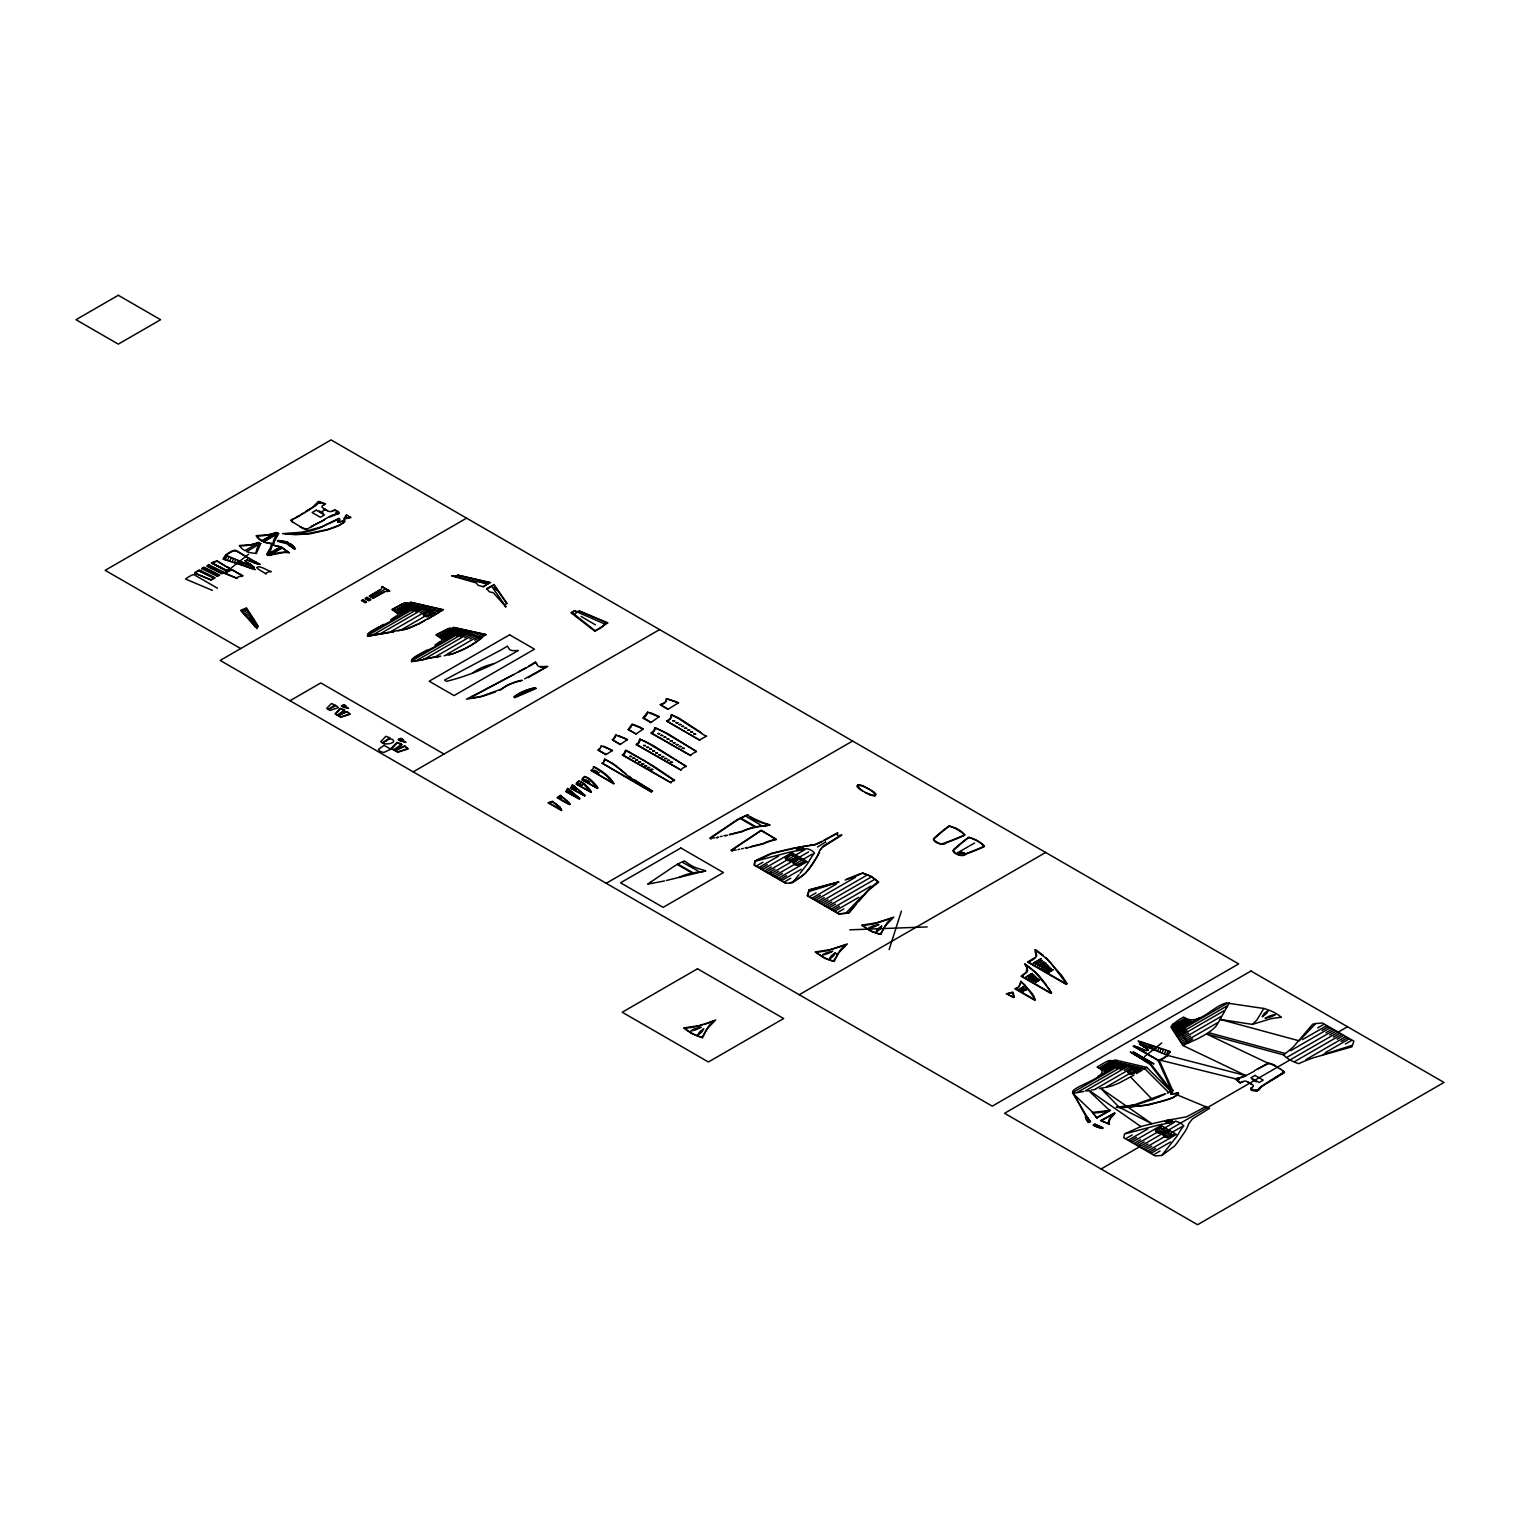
<?xml version="1.0" encoding="UTF-8"?>
<svg xmlns="http://www.w3.org/2000/svg" width="1520" height="1520" viewBox="0 0 1520 1520"><rect width="100%" height="100%" fill="white"/><g stroke="black" fill="none" stroke-linecap="round" stroke-linejoin="round"><path stroke-width="1.5" d="M493.848 588.677L494.798 588.05L496.09 589.722M962.768 852.853L964.079 852.872L962.787 852.454M1088.814 1122.33A23.712 13.68 0 0 1 1086.021 1116.554L1072.626 1091.74C1074.849 1084.957 1116.136 1075.438 1097.003 1067.059L1105.591 1062.062A18.62 10.754 0 0 1 1108.612 1060.865L1110.398 1060.561A5.32 3.059 0 0 0 1115.319 1059.991L1146.802 1067.363L1170.913 1091.436L1149.975 1064.323L1130.272 1051.992L1150.792 1063.848L1171.825 1091.018L1172.794 1090.619L1171.027 1094.153L1177.183 1093.146L1177.183 1094.894L1209.559 1108.327L1192.364 1118.967L1188.716 1123.698M482.923 582.54L483.816 581.989M1109.22 1121.475L1109.201 1121.608A17.233 9.956 0 0 0 1109.429 1124.002L1100.537 1120.639L1115.129 1113.096L1110.417 1118.492M483.36 581.78L481.042 580.963M760.646 824.999L746.966 816.981M1109.258 1121.247L1110.208 1118.891M593.237 766.764C599.754 768.664 611.971 778.183 613.643 783.807L590.919 770.298M654.455 729.277L654.493 729.125A14.839 8.569 0 0 0 654.607 727.738L667.47 733.495L695.818 751.051M1263.88 1008.406L1256.983 1019.844A97.47 56.278 0 0 1 1252.347 1024.385L1220.161 1019.426L1216.076 1026.152A64.258 37.088 0 0 1 1204.904 1034.797L1200.743 1037.134A87.78 50.692 0 0 1 1197.114 1039.034L1182.788 1045.456L1170.894 1026.931A11.799 6.802 0 0 0 1172.319 1024.632L1178.836 1019.863A146.072 84.341 0 0 1 1183.586 1017.051C1198.33 1027.254 1212.523 1006.031 1226.336 1002.953L1263.861 1008.482A42.902 24.776 0 0 1 1280.505 1016.614L1281.436 1017.336A53.922 31.122 0 0 0 1270.53 1018.837L1252.347 1024.385M801.382 847.305L803.111 848.882L797.202 850.117M837.463 833.663L837.786 832.656L823.783 840.313M889.143 949.601L901.398 911.107M654.398 729.467L654.075 730.227A10.545 6.08 0 0 1 653.6 730.949L650.826 733.058L690.574 755.516L651.662 733.058A11.115 6.422 0 0 0 654.911 729.676L655.196 727.719L662.796 731.405L696.521 751.488M225.378 559.816L226.727 555.997M227.525 560.481L228.798 556.852M229.9 561.222L231.154 557.707M232.275 561.982L233.453 558.638M234.517 562.704L235.657 559.531M236.778 563.426L237.842 560.424M238.488 563.996L239.514 561.127M240.217 564.566L241.186 561.83M238.45 552.406L235.524 550.183L232.75 550.696A45.714 26.391 0 0 0 225.568 555.104L223.022 559.151L241.528 565.003L242.535 562.419M243.01 565.516L243.903 563.008M244.758 566.105L245.575 563.749M246.487 566.713L247.285 564.49M248.235 567.321L248.957 565.25M249.964 567.948L250.648 566.029M255.189 569.696L251.788 568.632L252.32 566.789M1139.734 1041.865L1138.119 1040.934M1140.988 1043.822L1141.615 1042.036M1142.66 1044.601L1143.344 1042.682M1144.351 1045.38L1145.073 1043.309M1146.023 1046.14L1146.821 1043.917M1147.714 1046.881L1148.55 1044.525M1149.405 1047.622L1150.298 1045.114M1150.754 1048.211L1151.685 1045.589M1152.122 1048.8L1153.091 1046.064M1153.794 1049.503L1154.82 1046.634M1155.466 1050.206L1156.53 1047.204M1157.651 1051.099L1158.772 1047.926M1159.836 1051.992L1161.033 1048.648M1162.154 1052.923L1163.408 1049.408M1164.51 1053.759L1165.783 1050.149M1166.581 1054.633L1167.93 1050.814M819.28 851.39L818.444 853.575A81.643 47.139 0 0 1 815.67 858.895L812.155 864.063M1188.564 1124.154L1187.728 1126.339A81.643 47.139 0 0 1 1184.954 1131.659L1177.62 1142.204A182.267 105.222 0 0 1 1174.599 1146.023L1161.945 1155.447L1155.162 1155.922L1123.736 1137.777L1124.572 1133.863L1140.874 1126.567A182.267 105.222 0 0 1 1147.505 1124.819L1165.764 1120.582A81.643 47.139 0 0 1 1174.96 1118.967L1186.626 1116.782L1206.177 1106.37M962.54 852.948L960.944 852.834L961.837 852.131M819.527 850.706L823.08 846.203L840.275 835.563L837.52 835.316L836.893 833.606L824.562 840.351M819.565 852.264L812.782 864.082M494.209 587.176L494.551 587.841M820.268 850.307L820.705 849.319M1036.013 955.833L1034.816 949.696L1036.697 950.437M495.577 588.696L496.66 589.741L495.71 588.924M256.842 549.385L257.298 548.283A30.894 17.841 0 0 1 260.737 543.438L256.405 553.451A23.712 13.68 0 0 1 246.525 551.608L260.718 543.419M472.72 673.018L472.72 673.018A44.973 25.973 0 0 1 493.278 663.955L493.335 664.164M500.973 689.339L500.973 689.339A44.973 25.973 0 0 1 521.531 680.276M522.386 680.333L521.835 680.58A44.384 25.631 0 0 0 501.315 689.491L500.023 690.061M691.391 865.697A34.086 19.684 0 0 0 699.143 868.832L703.855 870.257A59.869 34.561 0 0 1 705.774 870.884L666.444 880.479M703.019 871.625L703.019 871.625A45.049 26.011 0 0 0 679.06 877.363M1019.825 984.808L1020.832 981.103L1024.271 984.542M1285.236 1053.474L1208.457 1032.612M1171.027 1094.153L1172.794 1090.144M344.888 710.353L340.309 708.396L334.989 713.887L337.782 715.407M402.021 744.496L396.986 742.349L391.115 748.391L394.212 750.063M1221.377 1017.07L1220.978 1017.849M1221.643 1016.557L1225.5 1009.584M1220.712 1018.381L1220.161 1019.407L1299.239 1040.839L1315.161 1024.157M1226.07 1008.539L1226.64 1007.513M1225.937 1008.805L1229.243 1002.877M809.723 860.13L808.716 861.84A95.095 54.91 0 0 1 807.5 863.683L800.147 873.24M810.141 859.37L810.54 858.686A85.69 49.476 0 0 1 814.492 853.043A13.262 7.657 0 0 0 806.55 848.616A85.69 49.476 0 0 1 796.841 850.782L791.141 851.865A95.095 54.91 0 0 0 788.196 852.53L756.447 860.89M1224.474 1011.389L1223.904 1012.415M817.494 847.001L825.512 842.137M825.303 842.023L825.721 842.27M337.649 522.139C337.288 516.002 342.038 518.491 338.58 521.607L337.649 522.139L343.577 521.018L343.539 522.728A59.679 34.447 0 0 1 327.769 529.397L306.907 533.805L285.475 533.881M317.642 503.633L318.839 501.904L324.577 503.937L322.05 506.255A4.256 2.451 0 0 0 322.088 507.414L327.427 510.606M223.554 559.265L226.043 555.294A45.144 26.068 0 0 1 233.111 550.943L236.132 551.019M1150.184 1055.45L1157.784 1060.447L1160.558 1059.934A45.714 26.391 0 0 0 1167.74 1055.526L1170.286 1051.479L1167.265 1055.336A45.144 26.068 0 0 1 1160.197 1059.687L1157.955 1060.067L1152.521 1056.837M584.649 776.511L582.54 779.798L597.493 788.424M318.06 503.12L320.283 502.93L318.44 502.512M1257.439 1090.429L1255.615 1089.992L1258.009 1089.65L1257.021 1091.037L1250.789 1088.7L1253.297 1086.382A4.256 2.451 0 0 0 1253.259 1085.242L1246.153 1081.138A4.256 2.451 0 0 0 1244.177 1081.119L1240.149 1082.563L1236.083 1078.953L1159.095 1059.877L1172.756 1090.581L1170.742 1091.094M809.077 889.789L807.234 895.717L838.869 913.976L849.148 912.912L855.95 904.647M346.921 515.242L344.641 518.586L350.455 517.275M812.326 864.728C804.783 875.33 799.862 878.503 789.811 883.044M811.737 864.69L808.336 869.44A182.267 105.222 0 0 1 805.315 873.259L792.661 882.683L785.783 883.329L754.148 865.07L754.87 860.7M485.83 583.148L486.913 582.768M1257.439 1090.41L1258.693 1088.833M599.583 748.372L597.835 750.101L605.777 754.699L612.56 750.443L603.516 746.206M877.914 881.942L874.247 884.735A124.374 71.82 0 0 0 867.54 890.625L848.711 912.646L845.747 913.33L838.964 913.805L807.538 895.66L809.533 890.036L838.964 882.056M880.327 928.587L881.866 925.908L878.37 928.473A15.77 9.101 0 0 0 876.147 931.836A16.321 9.424 0 0 0 880.289 928.568M487.312 582.787L487.236 582.863A9.671 5.586 0 0 0 486.248 583.091M821.256 848.483L821.674 848.008A15.846 9.139 0 0 1 822.092 847.59L841.909 835.05L840.123 835.24M317.68 503.652L316.464 504.963A17.138 9.899 0 0 1 314.811 506.293L313.025 507.395M799.064 874.589L793.003 881.999M858.61 901.417L868.585 890.264L878.769 882.075L871.245 876.318L862.049 872.879M1162.287 1154.763L1176.784 1136.447A95.095 54.91 0 0 0 1177.924 1134.737L1179.805 1131.45A85.69 49.476 0 0 1 1183.776 1125.807M769.253 872.822L771.381 872.898M1138.537 1145.586L1140.665 1145.662M293.208 519.194L291.517 520.41A14.193 8.189 0 0 0 294.006 522.823L294.709 523.279M846.279 912.684L862.22 895.983M1258.655 1088.814L1259.472 1087.959A22.686 13.091 0 0 1 1261.429 1086.23L1270.929 1080.283M237.158 578.379L224.01 573.154L231.116 569.031L233.187 570.703M1260.042 1088.073C1259.681 1092.861 1246.59 1090.809 1251.815 1087.484M381.862 586.492L389.728 591.033A5.054 2.926 0 0 1 388.531 591.299L386.897 591.508M574.56 614.517L577.144 611.99L604.713 623.96A20.881 12.046 0 0 1 599.83 628.482L595.061 630.762L574.56 614.517A25.042 14.459 0 0 0 571.691 612.693L574.446 611.078A5.32 3.059 0 0 0 579.462 611.211M1260.289 1087.826L1263.785 1085.223M612.37 739.784L620.027 744.591L627.589 739.537L618.317 735.49M960.336 852.492L961.362 852.283M1034.379 957.942L1027.539 962.046L1065.976 984.238L1067.135 983.763L1065.14 980.647M628.691 728.783L632.168 724.09M323.551 505.172L325.508 503.88L318.478 501.372L312.797 507.053M338.048 715.198L341.373 713.013M394.497 749.835L401.166 745.389A10.26 5.928 0 0 0 401.508 745.104M344.109 711.151L341.506 712.918M231.534 567.701L248.691 554.135M1144.617 1056.495L1161.774 1042.929M379.43 589.969L369.246 596.049L373.16 598.31L383.743 592.401M486.172 634.828L453.492 627.323M396.131 616.056L390.64 619.837M440.211 641.402L434.929 645.088M666.767 708.776L667.793 709.365L678.68 702.753M481.745 638.229L471.542 645.278M1283.526 1054.88L1287.193 1052.106A124.374 71.82 0 0 0 1293.919 1046.216L1312.729 1024.176L1315.712 1023.511L1322.476 1023.036L1353.902 1041.181L1351.907 1046.805L1313.755 1057.673A124.374 71.82 0 0 0 1303.533 1061.53L1298.745 1063.658A37.202 21.47 0 0 1 1283.507 1054.899L1206.405 1033.923L1268.668 1063.487A14.193 8.189 0 0 1 1272.867 1064.912L1273.76 1065.387M278.008 533.52L263.72 541.671A23.712 13.68 0 0 0 273.6 543.514M483.341 582.065L485.716 582.065M1088.833 1122.33L1089.916 1121.532L1072.892 1093.336L1093.165 1112.811L1096.471 1117.751L1109.562 1110.341L1088.662 1090.619M262.086 540.721L276.279 532.532A30.894 17.841 0 0 1 268.147 534.888L267.52 535.002M643.226 729.03L631.997 724.413A17.898 10.336 0 0 1 628.501 729.619L636.006 733.97L643.226 729.03L640.984 728.023M647.805 711.93L642.846 718.048L650.807 722.627L659.338 716.585L650.389 712.69M627.95 729.372L636.006 733.97M427.652 611.857L423.814 614.593L424.802 615.809L426.911 616.398L431.661 614.175M713.697 835.468L738.378 818.957L748.22 815.024M713.488 835.62L709.764 838.147L711.265 839.021M714.077 835.734L736.421 820.667A71.934 41.534 0 0 1 747.308 814.891L751.374 817.76A61.94 35.758 0 0 0 752.875 818.729L754.376 819.622A34.086 19.684 0 0 0 762.052 822.814L766.745 824.239A59.869 34.561 0 0 1 768.664 824.866L765.852 825.55A45.049 26.011 0 0 0 741.95 831.345L729.334 834.461M651.187 881.752L673.531 866.666A71.934 41.534 0 0 1 684.418 860.909L688.484 863.778A61.94 35.758 0 0 0 689.985 864.747L691.486 865.64M735.205 847.932L760.228 831.231A65.303 37.696 0 0 1 761.235 830.642L776.131 839.23A45.049 26.011 0 0 0 763.097 843.562L750.481 846.659M791.73 854.563L786.543 858.268L787.664 859.655L790.039 860.301L796.461 857.299M799.235 858.914L794.048 862.619L795.169 863.987L797.544 864.633L803.966 861.631M1131.982 1069.396L1128.163 1072.132L1129.151 1073.348L1131.26 1073.918L1136.01 1071.714M1160.558 1128.011L1156.72 1130.747L1157.708 1131.963L1159.836 1132.552L1164.567 1130.329M1168.063 1132.343L1164.225 1135.079L1165.232 1136.295L1167.341 1136.884L1172.072 1134.661M713.754 835.962L711.873 837.273A62.871 36.29 0 0 1 710.562 838.128L715.008 837.824M650.864 881.961L648.983 883.291A62.871 36.29 0 0 1 647.672 884.146L664.658 880.916M734.901 848.16L733.02 849.471A62.871 36.29 0 0 1 731.709 850.345L736.155 850.022M958.417 853.214L960.507 853.1M798.722 848.483L798.741 848.464A2.28 1.311 0 0 1 799.558 848.103L799.653 848.103M1167.987 1121.247L1168.025 1121.228A2.28 1.311 0 0 1 1168.842 1120.867M507.11 603.592L494.057 584.573L486.647 588.715L489.497 591.869L493.335 592.743L505.913 606.917M1284.324 1072.645L1275.907 1077.756M1284.533 1072.512L1284.533 1072.512A12.787 7.391 0 0 0 1284.172 1071.828L1283.07 1070.612M683.107 862.676L697.946 870.884M1281.55 1073.823L1283.849 1072.246A14.193 8.189 0 0 0 1281.36 1069.814L1281.056 1069.13M1273.741 1078.535L1283.07 1072.816M535.211 662.169L537.149 664.354M1049.332 967.803L1049.389 967.784A2.926 1.691 0 0 0 1049.959 967.309A2.926 1.691 0 0 0 1049.085 967.613L1049.085 967.594M1032.84 979.754L1036.013 977.93A2.926 1.691 0 0 0 1036.583 977.455M1020.11 989.102L1022.998 987.411A2.926 1.691 0 0 0 1023.549 986.936M535.097 662.245L528.523 666.235M202.122 568.765L204.345 567.891L218.519 575.358L217.075 576.194L201.685 568.556L203.889 567.226L219.773 575.111L217.075 576.194M1048.952 968.069L1046.292 969.589M1034.512 962.35L1034.284 962.502A5.263 3.04 0 0 0 1033.277 963.3A5.263 3.04 0 0 0 1034.645 962.806L1035.348 962.464M1034.835 962.16L1039.509 959.481M1039.756 959.899L1040.212 959.614A5.263 3.04 0 0 0 1041.143 958.854M1040.06 959.709L1034.835 962.73M1125.864 1107.187L1148.436 1105.021L1172.338 1098.048A43.263 24.985 0 0 0 1173.041 1097.706L1178.722 1093.564L1171.882 1093.659M1047.736 966.359L1043.917 968.563M1044.202 968.392L1044.031 968.487A3.724 2.147 0 0 0 1043.29 969.057A3.724 2.147 0 0 0 1044.221 968.715L1047.603 966.796M1047.717 966.739L1048.021 966.53A3.724 2.147 0 0 0 1048.667 966.017A3.724 2.147 0 0 0 1047.736 966.359M1030.541 978.69L1030.598 978.671A3.724 2.147 0 0 0 1029.895 979.203M1030.807 978.519L1034.341 976.505A3.724 2.147 0 0 1 1035.234 976.125A3.724 2.147 0 0 1 1034.645 976.676L1034.645 976.676M1281.189 1073.994L1275.622 1077.452M305.995 511.271L307.781 510.112M310.555 508.934L304.798 512.525M1034.018 977.075L1030.845 978.88A3.724 2.147 0 0 1 1029.952 979.241M307.724 510.663L308.807 509.466M1044.981 963.889L1045.114 963.813A4.598 2.66 0 0 0 1045.893 963.205M1026.114 976.961A4.845 2.793 0 0 1 1026.893 976.372L1031.054 973.94M1031.605 974.035L1031.738 973.94A4.598 2.66 0 0 0 1032.517 973.351A4.598 2.66 0 0 0 1031.415 973.769L1031.111 973.902M1042.264 967.442L1042.207 967.48A4.332 2.489 0 0 0 1041.504 968.031M1042.321 967.404L1046.33 965.105A4.389 2.527 0 0 1 1047.28 964.706A4.389 2.527 0 0 1 1046.615 965.276L1043.214 967.29M1028.831 977.626L1028.945 977.55A4.332 2.489 0 0 0 1028.109 978.177A4.332 2.489 0 0 0 1029.116 977.797L1029.325 977.702M1029.059 977.474L1032.365 975.555M1032.954 975.251L1032.878 975.289A4.389 2.527 0 0 1 1033.885 974.852A4.389 2.527 0 0 1 1033.239 975.422L1032.726 975.764M1038.654 964.953L1038.445 965.086A5.13 2.964 0 0 0 1037.571 965.751A5.13 2.964 0 0 0 1038.711 965.314M1043.233 962.73L1039.015 965.162M1033.182 975.46L1029.819 977.436M1049.199 971.869L1049.37 971.755A3.306 1.919 0 0 0 1048.705 972.249A3.306 1.919 0 0 0 1049.37 971.964L1052.467 970.216A3.192 1.843 0 0 0 1052.999 969.798M308.864 509.941L311.41 507.87M305.425 512.164L303.62 513.266M1041.048 961.476L1041.599 961.134A4.959 2.869 0 0 0 1042.378 960.507A4.959 2.869 0 0 0 1041.295 960.944L1041.276 960.944M1038.977 964.744L1043.1 962.407A5.13 2.964 0 0 1 1044.183 961.932A5.13 2.964 0 0 1 1043.423 962.597L1042.777 963.015M1031.035 974.396L1027.71 976.296M1037.552 979.127L1037.59 979.089A3.42 1.976 0 0 0 1038.122 978.69A3.42 1.976 0 0 0 1037.4 978.975L1037.4 978.975M1024.176 988.57L1024.575 988.57A3.42 1.976 0 0 0 1025.107 988.171A3.42 1.976 0 0 0 1024.385 988.456L1024.385 988.456M1264.184 1084.957L1273.665 1079.105M1041.314 961.305L1036.925 963.851M1044.411 964.25L1040.592 966.416A4.845 2.793 0 0 1 1039.547 966.853A4.845 2.793 0 0 1 1040.288 966.226L1044.563 963.718M1047.451 970.748L1047.413 970.786A3.705 2.147 0 0 0 1046.881 971.185A3.705 2.147 0 0 0 1047.584 970.881L1050.985 968.943A3.42 1.976 0 0 0 1051.517 968.544A3.42 1.976 0 0 0 1050.795 968.829L1050.605 969.171M1036.032 981.882L1035.823 982.015A3.306 1.919 0 0 0 1035.329 982.376A3.306 1.919 0 0 0 1035.994 982.11L1037.818 980.799L1036.374 981.92M1038.692 980.324L1039.091 980.343A3.192 1.843 0 0 0 1039.604 979.944A3.192 1.843 0 0 0 1038.882 980.229L1037.951 980.723M1023.264 991.192L1026.076 989.843A3.192 1.843 0 0 0 1026.589 989.425M1052.201 970.368L1052.334 970.292A3.192 1.843 0 0 1 1052.942 969.779M1039.034 980.381L1037.875 981.084M1025.981 989.881L1025.848 989.71A3.192 1.843 0 0 1 1026.551 989.406M1047.926 970.463L1050.472 969M1034.417 980.932L1034.17 980.837A3.705 2.147 0 0 0 1033.486 981.331A3.705 2.147 0 0 0 1034.208 981.027L1035.177 980.533M1034.36 980.723L1036.298 979.564M1037.172 979.355L1035.462 980.362M1021.345 990.204L1022.789 989.653M1021.478 990.109L1022.998 989.216M383.477 624.397L367.707 634.068L367.498 636.329L369.436 636.006M427.044 650.085L411.711 659.471L411.502 661.77L425.562 659.148M1024.024 988.912L1023.036 989.52M303.031 513.133L299.725 515.641M310.498 508.896L311.068 508.592A83.486 48.203 0 0 1 312.588 507.699L313.063 507.433M197.999 570.627L197.942 570.665A45.733 26.41 0 0 0 194.522 573.021L211.071 580.146L215.175 577.771L199.291 569.867L198.417 570.855A45.163 26.068 0 0 0 194.978 573.23L211.014 579.709L213.921 578.018L198.455 570.836M303.031 513.627L301.853 514.33M1270.891 1080.264L1272.107 1079.561M439.945 611.325L442.453 609.824L410.932 602.433A5.32 3.059 0 0 1 406.03 603.06L404.282 603.364A18.62 10.754 0 0 0 401.261 604.561M440.496 611.477L443.479 609.71L410.552 602.167M451.953 575.681L452.048 576.004A4.066 2.337 0 0 1 453.093 575.852A5.32 3.059 0 0 0 458.014 575.282L489.516 582.673L487.008 584.155M487.616 584.269L490.523 582.54L457.615 575.016M1272.069 1079.542L1273.855 1078.516M1143.496 1069.32L1146.802 1067.363M439.698 611.952L418.171 624.283M439.432 612.104L427.196 619.4M486.21 584.63L482.942 586.587M486.628 584.858L483.36 586.834L477.888 585.162L476.387 582.958L452.048 576.004M1142.318 1070.042L1136.39 1073.576M1273.741 1079.067L1274.824 1078.402M469.851 646.285L470.82 645.715M1134.015 1075.001L1119.48 1082.829A78.261 45.182 0 0 1 1117.219 1083.817L1112.032 1085.831A20.558 11.875 0 0 1 1110.018 1086.401L1105.249 1087.427M468.749 646.95L452.466 654.037M293.683 518.643L290.757 520.182A12.768 7.372 0 0 0 291.175 520.828L292.315 522.082M293.436 519.308L295.526 517.56M300.675 515.033L298.794 516.135M295.051 518.358L298.585 515.774M296.533 517.503L299.136 515.983M208.924 564.832L207.48 566.105L221.616 573.116L224.295 572.489L222.072 573.781L206.929 566.257L208.525 564.585L223.896 572.261M227.069 567.169L216.942 561.184L211.964 563.027L226.138 570.513L229.881 568.803M401.242 604.542L392.654 609.52C411.787 617.918 370.5 627.437 368.277 634.201L368.125 635.892L370.595 635.816M320.359 512.506L325.451 509.561M226.043 555.294L254.22 567.112M236.683 578.189L224.884 573.116L231.8 569.905M241.604 611.42L246.373 608.665M242.763 612.636L247.285 610.033M244.036 614.023L248.425 611.477M245.29 615.41L249.489 612.997M246.487 616.721L250.458 614.441M247.665 618.051L251.427 615.866M248.558 619.077L252.149 616.987M249.451 620.084L252.871 618.108M256.937 628.672A11.799 6.802 0 0 1 258.305 626.354L246.468 607.848L240.616 610.375L250.135 620.863L253.46 619.039M250.895 621.775L254.011 619.951M251.769 622.82L254.714 621.129M252.643 623.884L255.417 622.269M253.498 624.948L256.101 623.447M254.353 626.012L256.766 624.625M255.189 627.095L257.431 625.803M250.135 620.863L256.614 627.836M466.583 518.149L220.172 660.421L992.256 1106.161L1238.667 963.908L331.056 439.907L105.184 570.323L240.711 648.565M363.052 600.115L366.13 601.882M367.365 597.607L365.731 598.557L368.809 600.343L370.443 599.393M367.27 599.45L368.904 598.5M371.621 596.942L385.567 588.886L389.424 590.748A7.486 4.313 0 0 1 387.524 591.071L387.296 591.451M394.801 610.394L406.714 603.516M396.055 611.23L408.804 603.877M397.29 612.085L410.723 604.333M398.487 612.959L412.623 604.789M399.589 613.871L414.542 605.245M393.775 618.792L416.442 605.72M369.056 634.638L418.361 606.176M412.3 610.926L420.109 606.67M373.407 634.619L421.42 606.917M415.701 611.743L423.605 607.335M381.026 633.308L425.182 607.81M420.033 612.788L427.918 608.38M391.153 631.465L430.065 608.988M425.068 614.004L432.877 609.748M430.065 612.788L431.737 611.819M402.344 629.242L435.252 610.242M429.97 615.182L437.874 610.774M425.296 620.046L417.696 624.511M289.997 700.72L320.796 682.936L443.992 754.072M438.824 635.797L451.25 628.615M440.078 636.633L454.784 628.14M441.313 637.488L456.836 628.52M442.51 638.362L458.869 628.919M443.612 639.293L460.902 629.299M437.798 644.214L462.897 629.717M413.06 660.041L464.911 630.116M456.741 636.082L466.507 630.439M417.658 659.908L468.103 630.781M460.294 636.823L470.041 631.199M425.505 658.445L471.998 631.598M464.721 637.811L474.487 632.168M435.708 656.564L476.976 632.738M469.832 638.97L479.598 633.346M446.386 654.626L482.106 634.011M474.734 640.167L484.5 634.524M413.193 771.856L659.604 629.584M666.463 698.725A10.925 6.308 0 0 1 660.421 704.672L667.755 708.871M651.206 722.399L643.587 717.839M601.217 745.864A14.668 8.474 0 0 1 598.633 750.082L606.176 754.452M579.405 798.855L565.801 791.73L567.644 788.272L579.937 798.703L567.91 788.899L566.466 791.635L579.196 798.988M584.725 795.758L570.437 788.234L572.356 784.681L585.238 795.606L573.496 785.688L571.083 788.139L584.516 795.872M591.09 792.11L576.08 784.168C580.089 771.78 602.87 806.778 583.68 784.073A37.221 21.489 0 0 0 578.74 780.957L576.745 784.073L590.881 792.243M597.702 788.31L581.875 779.893C585.599 766.973 609.33 802.541 590.71 780.539A44.023 25.403 0 0 0 584.668 776.511M706.686 736.136L700.397 739.423A8.303 4.788 0 0 0 699.751 740.183L666.52 720.917M680.998 770.013L636.006 744.515L638.818 742.235L639.673 738.891L653.733 745.807L686.299 766.403A12.236 7.068 0 0 0 680.884 769.994L636.842 744.534A9.386 5.415 0 0 0 639.122 742.71L640.243 739.423L645.506 741.665L686.299 766.403M634.334 779.836L652.65 791.122L651.168 791.958L601.901 763.021M627.019 750.69L653.847 766.289L674.671 780.368L673.265 780.843A4.541 2.622 0 0 0 670.985 782.705L622.212 755.003C625.252 754.262 624.435 748.809 626.829 750.595M606.214 883.291L852.625 741.019M756.694 865.811L762.945 862.201M759.259 867.293L778.506 856.178M761.064 868.319L767.296 864.709M762.907 869.383L791.863 852.663M765.016 870.599L771.248 867.008M766.859 871.663L804.821 849.737M768.721 872.746L774.953 869.136M770.602 873.829L808.583 851.903M772.483 874.912L778.715 871.321M774.364 875.995L812.345 854.069M776.207 877.059L782.439 873.468M778.316 878.275L807.272 861.555M780.159 879.339L786.391 875.748M781.945 880.384L801.192 869.269M784.51 881.866L790.761 878.256M809.78 896.458L816.031 892.848M812.345 897.94L836.19 884.184M814.15 898.966L820.382 895.375M815.993 900.03L855.437 877.249M818.102 901.246L824.334 897.655M819.945 902.31L866.837 875.235M821.807 903.393L828.039 899.802M823.688 904.476L870.58 877.401M825.569 905.559L831.801 901.968M827.45 906.642L874.342 879.567M829.293 907.706L835.525 904.115M831.402 908.922L870.846 886.16M833.245 909.986L839.477 906.395M835.031 911.031L858.857 897.275M837.596 912.513L843.847 908.903M957.619 852.796L974.624 842.992M799.235 994.726L1045.646 852.473M1013.764 997.367L1006.335 993.795L1012.852 992.256A74.974 43.282 0 0 1 1014.049 996.018L1014.353 997.329L1013.479 996.056A74.385 42.94 0 0 0 1012.301 992.332L1007.304 993.871L1013.555 997.481M1025.202 985.587C1028.166 989.748 1035.671 995.505 1034.607 1000.16L1014.866 988.76L1016.861 987.867M1046.292 985.568L1051.631 992.712L1050.472 993.187L1021.079 976.22L1026.114 972.363L1026.969 967.898A17.727 10.241 0 0 0 1026.608 966.891L1024.537 963.908L1037.02 973.522M1254.114 1071.277L1245.944 1075.647L1167.265 1055.336L1139.449 1043.784L1141.71 1045.114M1099.15 1067.914L1111.063 1061.036M1172.661 1025.468L1185.087 1018.286M1100.404 1068.75L1113.153 1061.397M1171.825 1027.501L1186.55 1019.008M1101.639 1069.605L1115.072 1061.853M1172.49 1028.679L1188.013 1019.711M1102.836 1070.479L1116.972 1062.328M1173.155 1029.857L1189.533 1020.395M1103.938 1071.41L1118.891 1062.784M1173.839 1031.016L1191.129 1021.041M1098.124 1076.331L1120.791 1063.24M1174.542 1032.175L1199.66 1017.678M1073.405 1092.158L1122.71 1063.696M1175.245 1033.353L1227.096 1003.409M1116.649 1068.446L1124.534 1064.057M1175.815 1034.265L1185.562 1028.622M1077.756 1092.158L1125.769 1064.437M1176.385 1035.196L1226.83 1006.069M1120.05 1069.282L1127.859 1065.007M1177.107 1036.317L1186.873 1030.674M1085.375 1090.828L1129.531 1065.349M1177.829 1037.438L1224.303 1010.591M1124.382 1070.308L1132.267 1065.919M1178.798 1038.863L1188.564 1033.239M1095.502 1088.985L1134.414 1066.527M1179.786 1040.307L1221.054 1016.481M1129.417 1071.524L1137.302 1067.135M1180.831 1041.827L1190.597 1036.184M1134.414 1070.308L1136.086 1069.339M1106.693 1086.762L1139.582 1067.762M1181.971 1043.271L1217.691 1022.656M1134.319 1072.721L1142.223 1068.313M1182.883 1044.639L1192.649 1039.015M1125.978 1138.575L1132.229 1134.965M1317.593 1027.938L1323.863 1024.328M1128.543 1140.057L1147.79 1128.942M1302.583 1039.566L1326.428 1025.81M1130.348 1141.083L1136.58 1137.473M1321.963 1030.446L1328.214 1026.836M1132.191 1142.147L1161.147 1125.427M1290.613 1050.681L1330.057 1027.9M1134.281 1143.363L1140.513 1139.772M1325.934 1032.726L1332.166 1029.116M1136.124 1144.427L1174.105 1122.501M1287.117 1057.255L1334.009 1030.18M1138.005 1145.51L1144.237 1141.919M1329.639 1034.873L1335.871 1031.263M1101.088 1168.994L1347.499 1026.741M1141.767 1147.676L1147.999 1144.085M1333.42 1037.039L1339.633 1033.448M1143.648 1148.759L1181.61 1126.833M1294.622 1061.606L1341.514 1034.531M1145.491 1149.823L1151.723 1146.232M1337.125 1039.186L1343.357 1035.595M1147.581 1151.039L1176.537 1134.319M1306.003 1059.573L1345.466 1036.811M1149.424 1152.103L1155.675 1148.512M1341.058 1041.466L1347.309 1037.875M1151.229 1153.148L1170.476 1142.033M1325.269 1052.657L1349.095 1038.901M1153.794 1154.63L1160.045 1151.02M1345.409 1043.993L1351.66 1040.383M311.98 526.167L324.634 519.707M311.22 526.604L324.463 519.802M336.661 513.855L333.431 514.767A17.138 9.899 0 0 0 331.132 515.717L328.738 517.028A83.486 48.203 0 0 1 327.18 517.902L323.57 519.802M312.74 526.205L306.679 529.169A14.193 8.189 0 0 1 302.499 527.725L301.093 527.459M329.251 517.199L338.789 513.418L335.198 510.074L331.189 511.537A4.256 2.451 0 0 1 329.213 511.518L325.052 509.808M1050.947 971.128L1052.258 970.083M581.115 616.436L595.365 624.815M491.682 586.397L493.848 585.162L506.654 603.364A5.32 3.059 0 0 0 505.571 606.195L491.682 586.397L487.046 588.962M1050.814 971.204L1049.75 971.774M307.382 529.435L307.154 529.568A12.768 7.372 0 0 1 305.957 529.359L303.848 528.732M525.92 667.698L518.472 671.859M1036.45 979.488L1035.31 980.438L1036.849 979.26M1257.249 1069.111L1268.288 1063.05A12.787 7.391 0 0 1 1269.409 1063.297L1271.556 1063.943M1254.532 1070.593L1268.668 1063.487M513.57 674.538L480.035 692.208M821.959 841.32L816.145 844.075A14.516 8.379 0 0 1 814.511 844.588L810.73 845.234M822.985 841.225L815.195 844.759L805.676 846.203A81.643 47.139 0 0 0 796.48 847.818L778.221 852.036A182.267 105.222 0 0 0 771.609 853.784L755.288 861.099L754.452 865.013L785.878 883.158M1040.364 961.419L1036.279 963.813A5.453 3.154 0 0 0 1035.424 964.478A5.453 3.154 0 0 0 1036.602 964.003L1036.773 963.927M340.936 714.305L345.534 711.987M340.784 714.381L338.542 715.483M1027.976 976.144L1027.273 976.524A4.845 2.793 0 0 1 1026.171 976.999M959.348 852.853L960.754 852.872L959.671 852.587M1044.715 963.642L1044.772 963.604A4.598 2.66 0 0 1 1045.817 963.167M959.234 852.72L960.773 852.701M1039.68 959.386L1039.775 959.348A5.263 3.04 0 0 1 1041.067 958.797M1048.857 967.708L1045.608 969.608A3.268 1.9 0 0 0 1045.038 970.083A3.268 1.9 0 0 0 1045.893 969.76L1045.95 969.741M1032.574 979.887L1032.517 979.925A3.268 1.9 0 0 1 1031.719 980.248A3.268 1.9 0 0 1 1032.251 979.754L1035.481 977.854M1019.559 989.368L1019.673 989.311A3.268 1.9 0 0 1 1018.704 989.729A3.268 1.9 0 0 1 1019.236 989.235L1022.466 987.335M479.256 692.607L466.45 699.181L481.612 696.616L495.387 691.98M1035.633 977.778L1035.69 977.74A2.926 1.691 0 0 1 1036.507 977.417M1022.618 987.259L1022.675 987.221A2.926 1.691 0 0 1 1023.492 986.898M1245.336 1075.514L1241.745 1077.053M1245.754 1075.514L1244.405 1076.407A22.686 13.091 0 0 1 1241.441 1077.547L1235.19 1078.782L1240.054 1083.095L1243.113 1081.689M328.548 523.355L337.345 519.232M327.465 523.906L319.542 527.858M344.128 712.633L338.466 715.92L340.841 716.851L349.524 714.039A30.438 17.575 0 0 0 349.182 713.697L347.111 711.854L344.717 712.785M327.104 524.533L336.205 520.182M387.334 591.109L386.745 591.185A12.977 7.486 0 0 0 382.603 592.553L373.16 597.835L370.082 596.049L379.278 590.634A12.977 7.486 0 0 0 381.786 588.24L381.748 587.765A7.486 4.313 0 0 1 382.299 586.644L385.567 588.886M326.401 524.438L325.66 525.236M403.408 741.456L404.13 741.114A9.12 5.263 0 0 1 405.973 742.406L402.971 741.684M346.218 707.541L346.807 707.275A8.284 4.788 0 0 1 348.479 708.453L345.743 707.788M417.335 624.264L415.91 625.366M416.898 624.473L411.236 627.38M528.276 677.597L547.77 666.368L541.291 666.634M325.204 525.483L324.14 525.939M1171.958 1090.999L1170.267 1091.74M524.628 678.87L546.345 666.881L541.063 666.957A6.213 3.591 0 0 1 538.992 666.425A5.472 3.154 0 0 1 537.7 665.703L535.648 662.378L534.052 663.404A128.383 74.119 0 0 1 529.91 665.912L472.853 696.35L474.696 697.642L481.764 696.217L500.745 689.339M1170.723 1091.569L1168.614 1092.5L1144.693 1068.617L1110.398 1060.561M1168.652 1092.538L1167.36 1093.07M250.021 544.977L259.065 542.469L244.891 550.658A23.712 13.68 0 0 1 239.476 545.547L249.546 544.711M535.781 688.56L514.634 697.775L513.931 696.844A45.562 26.296 0 0 1 534.888 687.724L536.237 688.37M1165.65 1093.887L1163.617 1094.761M862.714 873.183L857.888 875.292A124.374 71.82 0 0 1 847.685 879.168L845.044 880.061M1164.263 1094.058L1134.832 1104.66A55.347 31.958 0 0 1 1131.013 1105.42L1116.25 1107.244L1119.518 1107.586M1162.667 1095.236L1159.095 1096.756M859.864 873.848L846.697 879.111M395.39 750.291L403.028 746.472A10.26 5.928 0 0 1 403.522 746.263M336.167 520.163L337.117 519.327M320.321 527.611L323.152 526.414M449.73 628.14L435.898 634.923L442.073 639.198M446.614 629.299L441.579 632.187A146.072 84.341 0 0 0 436.677 634.942C455.791 643.321 414.523 652.84 412.281 659.623L412.129 661.295L417.487 660.288M1159.133 1096.775L1153.072 1099.245M447.241 629.451L449.844 628.463A11.799 6.802 0 0 0 453.853 627.646L485.906 634.467L474.772 642.732A87.78 50.692 0 0 1 471.466 644.841L467.438 647.235A64.258 37.088 0 0 1 452.77 653.657L449.122 654.778M1153.11 1099.283L1136.143 1104.869L1119.195 1107.263L1100.765 1088.339L1151.913 1123.736L1119.195 1107.263L1120.848 1107.605M319.884 527.326L302.195 532.19L282.549 533.634L295.64 534.698L310.118 533.748M410.552 627.646L407.379 628.767M838.394 882.227L809.476 891.442M1323.046 1054.595L1351.983 1045.399M710.505 1021.934L715.711 1019.92L706.667 1029.325L702.525 1037.894L691.904 1033.695L683.563 1027.938L697.699 1025.848M710.258 1022.029L699.029 1025.905M604.257 623.751L606.841 622.839L579.443 611.192M756.352 860.187L771.02 853.442L789.165 849.11M338.162 715.635L340.803 717.25L350.322 714.172L346.94 711.531M394.915 750.481L397.822 752.267L408.291 748.866L404.567 745.978M1241.099 1077.281L1237.641 1078.231M704.387 1024.404L713.64 1021.136A97.356 56.202 0 0 0 708.947 1025.753L702.05 1037.381A46.911 27.094 0 0 1 684.608 1028.185M332.291 510.948C334.913 508.421 342.513 513.19 337.364 514.064M660.516 704.805L663.955 703.399A9.557 5.529 0 0 0 666.045 701.537L666.786 698.649L678.319 703.019M404.092 603.041L391.875 609.501L398.05 613.795M703 1024.442L695.457 1026.703A53.922 31.122 0 0 1 684.551 1028.204M327.028 529.986L338.941 525.673L345.078 521.398L338.58 521.607M326.173 530.214L310.46 533.691M660.269 704.501L663.024 706.61M579.196 610.888L607.886 622.858L594.909 631.218L570.874 612.693L574.75 610.774M1125.731 1133.654L1157.48 1125.294A95.095 54.91 0 0 1 1160.425 1124.629L1166.125 1123.546A85.69 49.476 0 0 0 1175.91 1121.266M809.286 889.732L838.147 881.942M240.692 576.536L243.067 575.795L241.927 575.168M729.562 834.765L742.33 831.611A44.46 25.669 0 0 1 765.909 825.892L770.184 824.999A46.265 26.714 0 0 0 768.303 824.353L764.028 823.042M750.709 846.982L763.458 843.809A44.46 25.669 0 0 1 776.34 839.534L761.254 830.167L730.892 850.345L732.393 851.219M749.873 847.172L748.885 847.419M727.472 835.278L726.427 835.525M748.619 847.476L747.574 847.742M725.762 835.316L723.976 835.753M726.294 835.563L725.173 835.829M746.909 847.533L745.123 847.951M747.422 847.761L746.301 848.046M1237.166 1078.725L1239.275 1079.447L1236.083 1078.953M404.757 746.32L395.238 750.785L397.841 751.83L407.417 748.733A33.497 19.342 0 0 0 407.037 748.353L404.871 746.111M404.187 629.584L406.258 629.09A21.28 12.293 0 0 0 406.828 628.938M722.19 836.171L720.404 836.589M743.337 848.388L741.551 848.806M405.194 629.356L405.669 628.881A20.558 11.875 0 0 0 407.683 628.292L412.87 626.278A78.261 45.182 0 0 0 415.131 625.29M451.839 653.828L448.856 654.835M790.761 848.73L808.089 845.557M718.618 837.007L716.813 837.425M739.746 849.205L737.96 849.623M717.82 837.558L716.68 837.805M404.624 629.128L404.035 629.603M403.541 629.717L400.368 630.021M403.028 629.47L392.901 631.503M796.138 848.407L802.142 847.153L802.56 848.996M1165.422 1121.171L1171.426 1119.917L1172.547 1121.703L1166.486 1122.881M399.722 630.515L397.993 630.857M448.229 654.626L444.106 655.785M1104.185 1087.655L1099.397 1088.605M250.325 544.92L250.952 544.806A30.894 17.841 0 0 0 259.027 542.45M392.369 631.598L393.68 631.693M393.395 631.75L391.837 631.693M267.216 535.059L277.153 532.57L261.668 540.949A24.282 14.022 0 0 1 256.12 535.724L266.532 534.831M392.521 631.921L390.754 631.902M391.951 632.035L388.075 632.396M426.436 658.635L434.036 657.21M426.607 658.958L423.757 659.129M249.85 544.654L249.09 545.148A20.824 12.027 0 0 1 239.457 545.699M425.087 658.882L434.929 657.058M1095.635 1089.327L1091.341 1090.125M266.703 534.793L266.285 535.23A20.824 12.027 0 0 1 256.652 535.781M389.766 632.434L386.46 632.7M417.601 660.63L424.042 659.433M388.474 632.681L385.928 632.795M386.726 633.004L384.845 632.985M385.871 633.156L383.762 633.175M384.997 633.308L381.615 633.555M384.123 633.46L379.468 633.935M1087.579 1090.809L1086.496 1090.999M382.09 633.821L377.302 634.315M440.781 656.051L439.774 656.583M379.772 634.239L374.604 634.79M434.435 657.495L435.385 656.982M1083.817 1091.474L1072.474 1093.412M377.454 634.638L373.521 634.961M435.138 657.381L438.976 656.355M375.193 635.037L371.906 635.246M435.651 657.286L438.444 656.811M373.502 635.322L370.823 635.436M372.343 635.512L369.189 635.702M270.921 571.767L263.815 568.347A17.632 10.184 0 0 0 258.723 566.713L256.975 567.53M808.773 845.462L810.388 845.272M959.158 853.176L961.001 853.157M1127.194 1107.13L1144.18 1105.42L1161.394 1101.544A52.402 30.248 0 0 0 1177.449 1095.027M849.832 929.822L927.181 926.915M1126.225 1107.51L1124.515 1107.225M1124.876 1107.548L1123.185 1107.244M1123.546 1107.586L1121.855 1107.263M1122.197 1107.586L1120.525 1107.263M1093.26 1112.811L1094.685 1112.849A24.757 14.288 0 0 0 1099.188 1112.507L1101.088 1112.26A30.894 17.841 0 0 0 1109.524 1110.341M1086.667 1116.25L1090.581 1121.608L1088.32 1122.482A24.282 14.022 0 0 1 1085.451 1116.573L1086.097 1116.231M857.85 784.681L858.705 784.757A12.616 7.277 0 0 1 863.075 785.859L874.247 792.262A14.174 8.189 0 0 1 875.691 793.877L875.938 794.352A9.766 5.643 0 0 1 876.109 794.77M875.121 795.948L874.323 795.891A12.578 7.258 0 0 1 869.915 794.789M294.215 549.024L287.66 544.426L289.921 543.419A24.282 14.022 0 0 1 295.45 548.644L294.785 549.081M964.497 853.214L962.996 853.024M246.867 559.949L245.157 560.69M453.093 575.871L487.388 583.927M406.049 603.041L440.344 611.078M540.949 666.596L540.987 666.596A5.624 3.249 0 0 1 540.398 666.482M616.17 734.882L615.429 735.148A23.294 13.452 0 0 1 612.408 739.803M962.692 853.233L964.269 853.537M949.411 825.968L948.746 826.063A217.588 125.628 0 0 0 935.921 836.589C928.017 840.693 943.198 847.153 946.466 842.688A217.588 125.628 0 0 0 964.687 835.278L964.858 834.879M969.038 837.292L968.373 837.406A217.588 125.628 0 0 0 955.548 847.913C947.644 852.017 962.825 858.496 966.093 854.012A217.588 125.628 0 0 0 984.314 846.602M479.883 580.678L480.035 581.457M480.358 581.932L481.707 582.255M483.74 582.749L485.032 583.053M485.811 583.224L486.799 583.452M449.312 628.653L481.536 637.849M949.867 826.063L955.529 828.153M969.494 837.406L975.156 839.477M601.236 745.864L607.487 748.372A150.442 86.849 0 0 1 610.166 749.683L612.18 750.69M278.065 541.177L287.85 542.697A23.712 13.68 0 0 0 277.989 540.854M248.463 560.652L252.491 562.153M1144.712 1049.94L1141.102 1048.591M404.985 603.174L429.343 610.128L435.879 613.757M1109.334 1060.713L1133.692 1067.648L1135.174 1069.871L1140.228 1071.296M763.249 822.795L752.856 818.216M1169.735 1051.365L1140.057 1041.447M574.446 611.078L577.144 611.99M241.528 565.003L251.788 568.632M633.403 724.432L640.984 727.605M869.877 794.808L865.317 792.623M303.411 528.561L301.891 527.877M1271.936 1064.095L1273.494 1064.798M676.02 701.632L666.216 698.725M676.533 701.841L677.502 702.24M254.41 562.97L260.224 564.452L255.455 561.773M254.087 562.837L259.407 564.452L253.289 560.557M1139.107 1047.755L1140.456 1048.306M1138.252 1047.394L1140.627 1048.8M1138.803 1048.04L1135.421 1046.615M254.296 562.514L252.947 562.362M1137.834 1047.223L1136.865 1046.805M254.106 562.419L251.997 561.526A17.632 10.184 0 0 0 246.905 559.892M1135.421 1046.197L1133.065 1046.178L1136.409 1048.04M1134.68 1046.292L1137.853 1048.857M1140.95 1048.534L1141.311 1049.104A17.632 10.184 0 0 0 1146.403 1050.738L1148.151 1049.94M1247.92 1082.05L1251.663 1084.197M658.977 716.851L647.729 712.272A21.09 12.179 0 0 1 643.625 718.01M1108.859 1124.059L1101.449 1120.639L1114.369 1113.134A30.894 17.841 0 0 0 1110.208 1117.77L1109.619 1118.834A20.634 11.913 0 0 0 1108.593 1124.078M1102.304 1127.84L1094.913 1124.42L1093.545 1125.047A23.712 13.68 0 0 0 1102.399 1128.163M212.363 590.368L185.497 579.025L188.499 576.973A44.688 25.802 0 0 1 192.128 574.978L194.009 574.655L217.417 588.183M955.662 828.647L953.629 827.716A19.988 11.533 0 0 0 949.221 826.253A217.018 125.286 0 0 0 936.415 836.76L933.451 839.477A20.976 12.103 0 0 0 941.431 844.094L946.162 842.403A217.018 125.286 0 0 0 964.326 835.012M627.228 739.803L626.183 739.309A159.144 91.884 0 0 0 623.314 737.979L615.999 735.205A23.845 13.775 0 0 1 612.902 739.974L612.845 739.765M956.099 828.419L960.393 830.889M956.023 828.381L957.125 829.369A26.999 15.58 0 0 1 958.949 830.433L960.659 831.06M975.65 839.724L980.286 842.384M1182.788 1045.456L1245.963 1075.647M343.52 704.843L343.862 705.014A8.987 5.187 0 0 1 345.8 706.382L346.047 706.61M400.52 738.435L400.9 738.625A9.899 5.719 0 0 1 403.028 740.126L403.294 740.392M211.964 563.027L226.974 570.475M207.442 565.63L222.452 573.097M203.509 567.91L218.519 575.358M198.911 570.57L213.921 578.018M1282.538 1072.968L1281.987 1073.595M1274.254 1065.197L1275.812 1066.014M1273.817 1064.969L1274.9 1065.52M301.378 527.155L299.763 526.756M300.675 526.794L299.82 526.338M1274.558 1065.805L1275.66 1066.375M299.212 525.996L295.013 523.469M1276.401 1066.793L1280.562 1069.301M241.528 575.415L238.45 573.211M1136.808 1047.793L1140.019 1050.073M239.837 573.99L242.022 575.928A8.246 4.769 0 0 0 236.531 578.132M239.438 574.237L233.586 570.456M1138.271 1048.61L1141.463 1050.89M255.037 562.02L248.254 557.669M238.032 573.458L232.218 569.677M1140.437 1049.845L1143.629 1052.125M252.871 560.785L238.868 552.178M664.24 707.294L665.836 708.225M1141.881 1050.662L1145.054 1052.961M1144.028 1051.897L1147.41 1054.329M266.114 573.914L259.996 570.228A13.129 7.581 0 0 1 256.804 567.568M319.124 510.853L323.228 513.228M699.751 740.183L666.843 721.183L668.021 720.67A10.621 6.137 0 0 0 670.852 718.314L671.745 715.198L677.217 717.687L702.867 734.255A80.256 46.341 0 0 0 706.268 736.383M1252.119 1079.428L1256.223 1081.803M1066.375 983.991L1028.413 962.065A29.811 17.214 0 0 0 1035.386 957.79L1035.842 957.144A10.108 5.833 0 0 0 1036.659 955.681L1035.671 950.247L1045.57 957.942A117.382 67.773 0 0 1 1050.909 963.034L1066.584 983.877M1139.753 1043.955L1140.817 1044.582M612.845 739.955L620.445 744.344M1050.871 992.94L1021.915 976.239L1026.855 972.173A14.459 8.341 0 0 0 1027.691 969.931L1025.563 964.364A107.616 62.13 0 0 1 1035.044 972.154L1049.674 989.596M740.772 818.064L755.953 826.823M740.107 818.425L755.003 827.013M1145.472 1052.714L1149.766 1055.697M623.01 754.984L671.023 782.705M1035.006 999.913L1015.759 988.798L1017.583 987.943A9.31 5.377 0 0 0 1018.78 987.069L1021.231 982.148L1025.145 985.511M247.836 557.916L236.55 550.791M651.586 791.73L602.281 763.268A7.22 4.18 0 0 0 604.2 761.558L604.846 759.183L606.708 760.171A119.928 69.236 0 0 1 620.996 770.222L627.608 775.789A42.655 24.624 0 0 0 629.204 776.967L652.232 791.35M230.299 568.556L226.594 571.178L211.375 562.894L217.113 560.804L229.425 568.537M229.843 568.309L227.487 566.941M677.882 864.082L693.063 872.841M677.217 864.443L692.113 873.031M341.43 705.869L344.28 707.503M399.114 739.575L402.477 740.316A9.253 5.339 0 0 0 400.482 738.891A12.54 7.239 0 0 0 399.114 739.556M398.221 739.575L401.356 741.38M325.185 509.409L323.703 508.991M1147.828 1054.082L1152.103 1057.065M1145.13 1047.223L1143.116 1046.482L1144.123 1047.109M1140.532 1044.886L1143.553 1046.273M1144.617 1047.413L1146.308 1048.534A10.279 5.947 0 0 1 1146.973 1049.161M248.729 563.255L247.114 562.191A10.279 5.947 0 0 1 246.335 561.469M252.7 565.687L250.762 565.003M862.315 790.894L858.705 788.348A12.578 7.258 0 0 1 856.805 785.859M249.185 563.521L250.914 564.585L248.159 563.407A13.129 7.581 0 0 1 244.967 560.747M1142.033 1045.304L1143.382 1046.159M752.609 818.064L751.127 817.095M630.781 777.537L628.919 776.226M700.929 732.431L678.87 718.086L671.156 714.552L671.004 716.699A10.792 6.232 0 0 1 666.577 720.955M674.215 780.577L644.404 760.779L625.651 750.5A11.438 6.612 0 0 1 623.162 755.041M472.055 696.312L474.487 698.022M960.07 831.174L961.818 832.447A19.988 11.533 0 0 1 964.364 834.993M1089.289 1090.505L1140.874 1126.567M980.704 842.688L984.295 845.956M961.077 831.345L964.668 834.613M294.329 548.701L288.401 544.426L289.503 543.647A23.712 13.68 0 0 1 294.899 548.758M556.358 804.251L559.911 807.044M555.94 803.947L552.52 801.211L548.074 802.807L561.526 810.559L560.12 807.253M1036.83 950.551L1043.423 955.567M863.512 926.136L862.619 925.395A53.922 31.122 0 0 0 873.525 923.894L891.708 918.327A97.47 56.278 0 0 0 887.072 922.887L880.194 934.306A42.902 24.776 0 0 1 863.569 926.117M1045.646 957.41L1061.416 975.194M626.069 773.889L613.282 763.762L604.257 759.183M1130.614 1077.015L1152.35 1099.549M1037.134 973.636L1038.407 975.004M1188.64 1042.929L1172.699 1024.328M1038.521 975.118L1046.425 984.884M1023.91 984.884L1024.917 985.264M1024.556 985.587L1027.482 988.893A164.198 94.81 0 0 1 1030.807 992.959L1035.234 999.799M1061.511 975.327L1063.278 977.873M1063.449 978.12L1064.969 980.4M1049.522 990.318L1051.08 992.826M1170.666 1120.069L1171.787 1121.855M1157.955 1060.067L1171.825 1091.018M1102.969 1128.106L1102.228 1128.486A24.282 14.022 0 0 1 1093.146 1125.294L1094.894 1123.983L1102.874 1127.783M277.419 540.892L278.046 540.512A24.282 14.022 0 0 1 288.154 542.393L286.596 543.723L277.476 541.215M265.544 573.629A8.246 4.769 0 0 1 271.035 571.463M256.253 553.451A19.931 11.514 0 0 1 256.899 549.385M277.932 533.501A30.894 17.841 0 0 0 274.493 538.346L274.113 539.258A19.931 11.514 0 0 0 273.467 543.514M262.086 540.721A23.712 13.68 0 0 1 256.671 535.61M254.638 569.335A11.78 6.802 0 0 1 253.574 566.979M319.58 527.896A59.527 34.371 0 0 1 285.475 534.147M698.079 1034.645A15.77 9.101 0 0 1 700.321 1031.282L703.798 1028.717L702.24 1031.377A16.321 9.424 0 0 1 698.155 1034.664M829.787 958.664A16.321 9.424 0 0 0 833.834 955.377L835.43 952.717L831.934 955.282A15.77 9.101 0 0 0 829.711 958.645M862.733 873.164A37.202 21.47 0 0 1 877.952 881.942M1022.333 991.876A3.306 1.919 0 0 0 1022.979 991.591L1022.846 991.458A3.306 1.919 0 0 0 1022.314 991.857M1042.492 967.651A4.332 2.489 0 0 1 1041.561 968.069M505.59 606.366A4.066 2.337 0 0 1 505.362 606.803M868.946 927.998A16.207 9.367 0 0 1 874.456 925.528L878.978 924.502L874.722 926.63A15.599 9.006 0 0 1 869.003 928.036M1267.832 1010.876A16.321 9.424 0 0 0 1263.785 1014.163L1262.189 1016.804L1265.685 1014.258A15.77 9.101 0 0 0 1267.908 1010.895M1275.071 1014.695A15.599 9.006 0 0 0 1269.371 1016.12L1265.077 1018.229L1269.618 1017.222A16.207 9.367 0 0 0 1275.109 1014.733M1138.67 1041.276A11.78 6.802 0 0 1 1139.734 1043.651M1145.073 1047.261A13.129 7.581 0 0 1 1148.341 1049.883M1168.063 1122.045A2.774 1.596 0 0 1 1168.766 1122.007M1175.815 1121.38A13.262 7.657 0 0 1 1183.567 1125.845M798.798 849.281A2.774 1.596 0 0 1 799.501 849.243M690.498 755.497A21.926 12.654 0 0 1 696.141 751.754M603.972 760.817A9.272 5.358 0 0 1 603.763 761.273M1019.255 985.777A10.849 6.27 0 0 1 1018.286 986.898M983.953 846.355A217.018 125.286 0 0 1 965.77 853.708L961.077 855.418A20.976 12.103 0 0 1 953.059 850.82L956.004 848.084A217.018 125.286 0 0 1 968.81 837.596A19.988 11.533 0 0 1 973.237 839.078L976.752 840.712A26.999 15.58 0 0 1 978.576 841.757L981.445 843.771A19.988 11.533 0 0 1 983.991 846.317M273.999 542.127L273.543 543.856A24.282 14.022 0 0 1 263.435 541.956L277.856 532.969L278.73 533.482L273.999 542.127M271.32 545.965L271.32 546.022A15.067 8.702 0 0 0 271.225 544.825L281.352 546.839L267.463 554.99L266.589 554.496L271.32 546.117M559.987 798.038L561.64 798.133L560.006 798M567.948 791.54L569.601 791.635L567.948 791.502M569.696 792.661L571.349 792.718L569.696 792.661M572.66 787.987L574.313 788.082L572.66 787.949M574.408 789.108L576.061 789.165L574.408 789.108M578.987 783.94L580.64 784.035L579.006 783.902M580.754 785.08L582.407 785.118L580.754 785.08M584.573 779.779L586.226 779.874L584.592 779.684M586.435 780.786L588.088 780.843L586.435 780.786M588.183 781.926L589.836 782.021L588.221 781.831M593.864 770.526L595.517 770.583L593.864 770.526M595.745 771.552L597.398 771.609L595.745 771.552M597.493 772.673L599.146 772.768L597.512 772.597M629.755 756.409L631.712 756.542L629.774 756.352M632.795 758.252L634.752 758.328L632.795 758.252M635.816 760.095L637.773 760.228L635.835 760.038M638.837 761.957L640.794 762.09L638.856 761.9M641.839 763.8L643.796 763.876L641.839 763.8M643.606 745.503L645.563 745.636L643.625 745.446M644.822 765.681L646.779 765.814L644.841 765.624M646.665 747.346L648.622 747.403L646.665 747.346M647.805 767.543L649.762 767.676L647.805 767.486M649.705 749.17L651.662 749.303L649.743 749.075M650.769 769.424L652.726 769.5L650.769 769.424M652.726 751.032L654.683 751.165L652.764 750.918M655.728 752.875L657.685 753.008L655.766 752.761M657.97 733.59L659.927 733.723L657.989 733.533M658.73 754.737L660.687 754.87L658.749 754.68M661.048 735.414L663.005 735.547L661.086 735.3M661.713 756.599L663.689 756.675L661.713 756.599M664.107 737.238L666.064 737.371L664.145 737.124M664.696 758.48L666.653 758.556L664.696 758.48M667.147 739.062L669.104 739.195L667.166 739.005M667.66 760.342L669.617 760.475L667.698 760.247M670.187 740.905L672.163 740.981L670.187 740.905M672.885 720.822L674.842 720.955L672.923 720.708M670.624 762.242L672.581 762.356L670.624 762.185M673.227 742.748L675.184 742.881L673.246 742.691M675.925 722.646L677.882 722.722L675.925 722.646M676.248 744.591L678.205 744.724L676.267 744.534M678.946 724.489L680.903 724.565L678.946 724.489M679.269 746.434L681.226 746.567L679.288 746.377M681.948 726.351L683.905 726.484L681.967 726.294M682.271 748.296L684.228 748.372L682.271 748.296M684.931 728.232L686.888 728.346L684.95 728.175M687.895 730.094L689.852 730.227L687.914 730.037M690.84 731.994L692.797 732.108L690.878 731.88M693.785 733.875L695.742 734.008L693.823 733.761M834.252 961.419L824.638 958.284L815.176 951.938L830.642 949.544L847.343 943.92L838.489 953.059L834.29 961.286M880.764 934.363L870.96 931.323L861.631 925.129L877.078 922.735L893.779 917.111L885.02 926.136L880.764 934.363M833.986 960.298L833.682 961.381A46.911 27.094 0 0 1 816.24 952.185A53.922 31.122 0 0 0 827.089 950.703L845.272 945.136A97.356 56.202 0 0 0 840.56 949.772L833.986 960.298M1171.369 1120.012L1172.395 1121.646L1171.369 1120.012M271.282 548.53L270.826 549.632A30.894 17.841 0 0 1 267.406 554.477L280.25 546.934L271.814 544.787A15.732 9.082 0 0 1 271.909 545.927A24.757 14.288 0 0 1 271.263 548.53M346.465 514.976L343.615 519.175L350.911 517.541L346.465 514.976M837.653 954.237L836.304 953.933L838.204 953.458L837.634 954.256M344.337 710.258L337.288 715.236L335.673 713.868L340.537 708.852A30.438 17.575 0 0 1 341.145 709.061L344.337 710.258M401.413 744.401L393.661 749.873L391.875 748.372L397.233 742.862A33.497 19.342 0 0 1 397.898 743.071L401.413 744.401M389.728 737.732L382.375 742.881L380.703 741.646L385.89 736.307L389.728 737.732M334.818 704.862L328.187 709.498L336.224 705.66L338.466 707.655L330.087 710.372L326.686 708.396L331.36 703.57L334.818 704.862M518.073 650.56C495.862 663.917 471.694 675.279 446.443 681.321L444.581 680.029L501.657 649.591A128.383 74.119 0 0 0 505.799 647.083L507.376 646.057L509.447 649.382A5.472 3.154 0 0 0 510.739 650.104A6.213 3.591 0 0 0 512.791 650.636L518.073 650.56M429.438 610.052L423.13 614.555L424.365 616.075L427.006 616.797L434.777 613.149L430.825 612.332L429.343 610.128M384.104 745.332L378.423 749.379L380.152 751.488L383.781 752.476L390.811 749.189L384.104 745.332M790.742 853.993L785.061 858.04L786.79 860.149L790.438 861.156L797.449 857.869L790.742 853.993M792.794 853.29L785.859 858.23L787.227 859.902L790.115 860.7L798.684 856.691L792.794 853.29M798.247 858.325L792.566 862.391L794.295 864.481L797.943 865.488L804.954 862.201L798.247 858.325M800.299 857.622L793.364 862.562L794.732 864.234L797.62 865.032L806.189 861.023L800.299 857.622M1133.787 1067.591L1127.479 1072.075L1128.714 1073.595L1131.355 1074.317L1139.126 1070.669L1133.787 1067.591M1159.551 1127.441L1155.238 1130.519L1156.834 1132.476L1160.216 1133.388L1165.555 1130.899L1159.551 1127.441M1162.344 1126.206L1156.036 1130.709L1157.271 1132.21L1159.912 1132.932L1167.683 1129.303L1162.344 1126.206M1167.075 1131.773L1162.743 1134.851L1164.358 1136.808L1167.74 1137.739L1173.06 1135.231L1167.075 1131.773M1169.849 1130.538L1163.541 1135.041L1164.795 1136.561L1167.417 1137.283L1175.207 1133.635L1169.849 1130.538M282.169 547.504L268.185 555.408L284.145 552.501A17.233 9.956 0 0 1 287.983 552.634L289.484 552.786L282.169 547.504M282.15 548.036L269.154 555.484A30.894 17.841 0 0 1 277.191 553.09L279.053 552.748A20.634 11.913 0 0 1 288.097 552.159L282.15 548.036M1097.041 1117.884L1092.272 1112.431L1110.436 1110.379L1097.041 1117.884M560.329 795.378L557.099 797.639C581.609 812.687 564.927 798.494 560.329 795.378M560.329 795.891L557.878 797.601L569.791 804.479A111.188 64.182 0 0 0 560.975 796.214L560.329 795.891M1021.06 990.375L1021.003 990.413A3.705 2.147 0 0 0 1020.471 990.812A3.705 2.147 0 0 0 1021.193 990.508L1021.098 990.356M700.91 1027.311L696.654 1029.439A15.599 9.006 0 0 1 690.935 1030.845A16.207 9.367 0 0 1 696.388 1028.318L700.91 1027.311M832.542 951.311L828.267 953.439A15.599 9.006 0 0 1 822.548 954.845A16.207 9.367 0 0 1 828.02 952.337L832.542 951.311M118.294 295.279L76 319.713L118.294 344.128L160.607 319.713L118.294 295.279M316.255 510.15L312.151 512.506L320.359 517.256L324.463 514.881L316.255 510.15M344.565 520.448L342.589 521.588L344.565 520.448M362.634 599.868L361.399 600.59L365.313 602.832L366.548 602.129L362.634 599.868M366.966 597.379L364.914 598.557L368.809 600.818L370.861 599.621L366.966 597.379M341.848 705.622L343.919 707.674L346.218 706.249A9.462 5.453 0 0 0 344.185 704.805L341.886 705.603M509.599 634.79L429.172 681.226L454.062 695.59L534.489 649.173L509.599 634.79M398.677 739.309L400.957 741.57L403.484 739.974A10.412 6.023 0 0 0 401.242 738.397L398.753 739.271M561.564 810.065L549.005 802.864L552.33 801.667A48.203 27.835 0 0 0 554.629 803.529L559.018 806.873A20.558 11.875 0 0 1 561.355 809.685L561.564 810.065M680.865 847.989L620.559 882.797L663.119 907.364L723.425 872.556L680.865 847.989M697.509 968.772L622.231 1012.244L708.415 1061.986L783.674 1018.533L697.509 968.772M1250.979 971.014L1004.568 1113.286L1197.589 1224.721L1444 1082.449L1250.979 971.014M1133.255 1051.973L1153.794 1063.829L1133.255 1051.973M1178.209 1092.595L1176.233 1093.735L1178.209 1092.595M1254.988 1075.4L1250.884 1077.775L1259.092 1082.506L1263.215 1080.131L1254.988 1075.4M386.308 740.905L382.375 742.881L384.522 743.85C399.665 744.591 392.578 735.205 386.308 740.905M959.101 852.796L960.773 852.853L959.101 852.853M345.306 706.534L342.247 705.869A11.4 6.593 0 0 1 343.501 705.261A8.398 4.845 0 0 1 345.306 706.553M535.439 688.294L514.387 697.053A44.973 25.973 0 0 1 535.078 688.028L535.439 688.294M336.965 512.563L335.616 512.867L336.319 513.931L337.687 513.627L336.965 512.563M802.332 846.868L796.005 848.179L797.392 850.402L803.738 849.091L802.332 846.868M1171.616 1119.632L1165.289 1120.943L1166.676 1123.185L1173.003 1121.855L1171.616 1119.632M858.097 785.042C857.964 789.887 869.079 794.675 874.855 795.587C875.007 790.742 863.892 785.954 858.097 785.042M595.232 767.6L593.826 766.821A14.041 8.113 0 0 1 591.432 770.507L614.061 783.579L605.72 775.067L595.232 767.6"/></g></svg>
